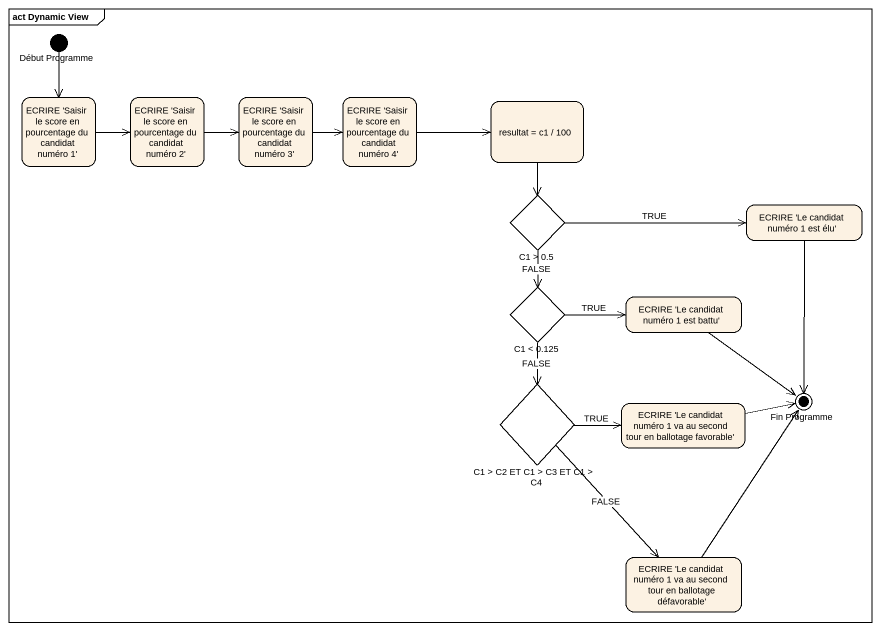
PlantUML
@startuml
mainframe act Dynamic View
hide empty description
state "Début Programme" as Début_Programme <<start>>
state "ECRIRE 'Saisir le score en pourcentage du candidat numéro 1'" as ECRIRE_Saisir_le_score_en
state "ECRIRE 'Saisir le score en pourcentage du candidat numéro 2'" as ECRIRE_Saisir_le_score_en_2
state "ECRIRE 'Saisir le score en pourcentage du candidat numéro 3'" as ECRIRE_Saisir_le_score_en_3
state "ECRIRE 'Saisir le score en pourcentage du candidat numéro 4'" as ECRIRE_Saisir_le_score_en_4
state "resultat = c1 / 100" as resultat_c1_100
state "C1 > 0.5" as C1_0_5 <<choice>>
state "ECRIRE 'Le candidat numéro 1 est élu'" as ECRIRE_Le_candidat_numéro_1
state "C1 < 0.125" as C1_0_125 <<choice>>
state "ECRIRE 'Le candidat numéro 1 est battu'" as ECRIRE_Le_candidat_numéro_1_2
state "C1 > C2 ET C1 > C3 ET C1 > C4" as C1_C2_ET_C1_C3_ET_C1_C4 <<choice>>
state "ECRIRE 'Le candidat numéro 1 va au second tour en ballotage favorable'" as ECRIRE_Le_candidat_numéro_1_3
state "Fin Programme" as Fin_Programme <<end>>
state "ECRIRE 'Le candidat numéro 1 va au second tour en ballotage défavorable'" as ECRIRE_Le_candidat_numéro_1_4
Début_Programme --> ECRIRE_Saisir_le_score_en
ECRIRE_Saisir_le_score_en -right-> ECRIRE_Saisir_le_score_en_2
ECRIRE_Saisir_le_score_en_2 -right-> ECRIRE_Saisir_le_score_en_3
ECRIRE_Saisir_le_score_en_3 -right-> ECRIRE_Saisir_le_score_en_4
ECRIRE_Saisir_le_score_en_4 -right-> resultat_c1_100
resultat_c1_100 --> C1_0_5
C1_0_5 -right-> ECRIRE_Le_candidat_numéro_1 : TRUE
C1_0_5 --> C1_0_125 : FALSE
ECRIRE_Le_candidat_numéro_1 --> Fin_Programme
C1_0_125 -right-> ECRIRE_Le_candidat_numéro_1_2 : TRUE
C1_0_125 --> C1_C2_ET_C1_C3_ET_C1_C4 : FALSE
ECRIRE_Le_candidat_numéro_1_2 --> Fin_Programme
C1_C2_ET_C1_C3_ET_C1_C4 -right-> ECRIRE_Le_candidat_numéro_1_3 : TRUE
C1_C2_ET_C1_C3_ET_C1_C4 --> ECRIRE_Le_candidat_numéro_1_4 : FALSE
ECRIRE_Le_candidat_numéro_1_3 -right-> Fin_Programme
ECRIRE_Le_candidat_numéro_1_4 -up-> Fin_Programme
@enduml
